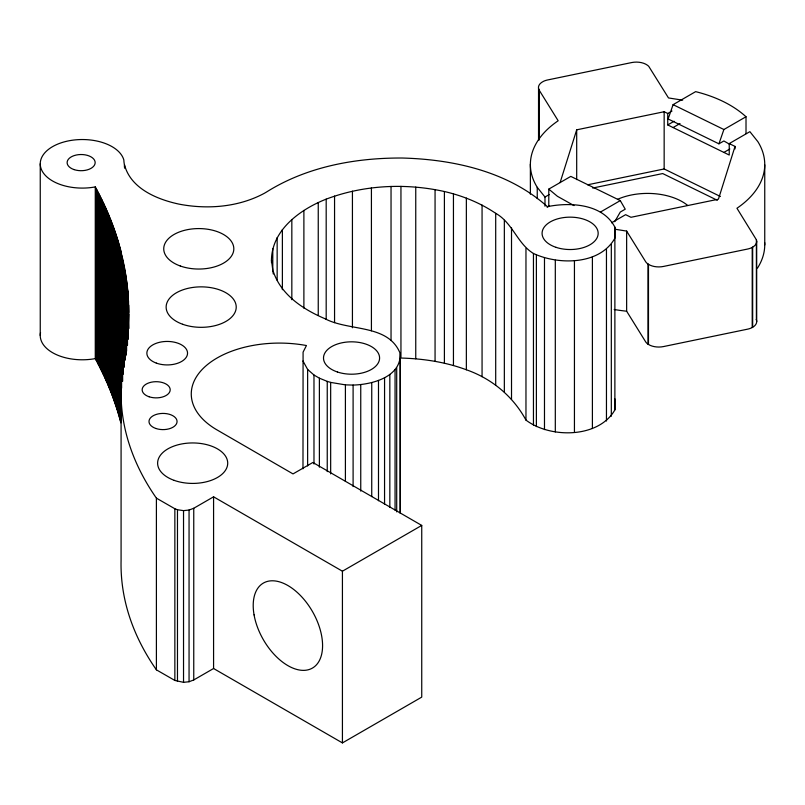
<?xml version="1.0" encoding="UTF-8"?>
<svg xmlns="http://www.w3.org/2000/svg" width="805" height="805" viewBox="0 0 805 805"><rect width="100%" height="100%" fill="white"/><g stroke="black" fill="none" stroke-linecap="round" stroke-linejoin="round"><path stroke-width="1.21" d="M40.25 335.494L40.25 163.797M95.272 186.911C106.33 207.197 115.115 228.751 120.891 251.13L120.891 422.826C115.115 400.447 106.33 378.893 95.272 358.607L95.272 186.911A42.051 24.281 0 0 1 41.679 170.086A42.051 24.281 0 0 1 73.587 140.06A42.051 24.281 0 0 1 123.849 160.034A82.744 47.777 0 0 0 124.242 163.807C129.897 188.209 156.653 199.288 178.78 204.078C207.227 209.612 238.119 207.267 263.98 193.492A82.744 47.777 0 0 0 267.411 191.459C307.49 166.575 355.599 157.79 402.228 158.022C453.678 159.41 508.106 171.475 547.39 206.654C570.433 201.975 602.754 203.826 614.879 227.141L614.879 238.2C599.856 265.107 558.6 265.197 533.453 253.474C517.424 243.784 512.544 222.703 495.699 213.325C480.183 202.82 462.593 195.746 444.4 191.51C405.348 182.916 363.689 184.939 326.186 199.137C299.621 209.602 270.329 230.924 271.486 262.621M96.037 360.006L96.037 188.31M96.781 361.405L96.781 189.718M97.526 362.814L97.526 191.117M98.25 364.212L98.25 192.516M98.975 365.621L98.975 193.925M99.689 367.03L99.689 195.333M100.404 368.438L100.404 196.742M101.098 369.847L101.098 198.151M101.792 371.256L101.792 199.56M102.466 372.665L102.466 200.968M103.141 374.084L103.141 202.387M103.805 375.492L103.805 203.796M104.459 376.911L104.459 205.215M105.113 378.33L105.113 206.633M105.747 379.749L105.747 208.052M106.381 381.168L106.381 209.471M106.995 382.586L106.995 210.89M107.608 384.015L107.608 212.319M108.212 385.434L108.212 213.738M108.806 386.863L108.816 215.166M109.4 388.282L109.4 216.595M109.973 389.711L109.973 218.014M110.547 391.139L110.547 219.443M111.11 392.568L111.11 220.872M111.664 394.007L111.664 222.311M112.207 395.436L112.207 223.74M112.74 396.865L112.74 225.169M113.264 398.304L113.264 226.608M113.787 399.733L113.787 228.046M114.29 401.172L114.29 229.475M114.793 402.611L114.793 230.914M115.286 404.05L115.286 232.353M115.769 405.489L115.769 233.792M116.242 406.928L116.242 235.231M116.705 408.366L116.705 236.67M117.168 409.805L117.168 238.119M117.611 411.254L117.611 239.558M118.053 412.693L118.053 240.997M118.486 414.142L118.486 242.446M118.909 415.591L118.909 243.895M119.321 417.03L119.321 245.334M119.724 418.479L119.724 246.783M120.126 419.928L120.126 248.232M120.509 421.377L120.509 249.681M121.082 388.694L121.082 560.391A489.259 282.464 0 0 0 156.401 669.841L174.856 680.446L183.53 682.328L189.054 681.744L193.753 679.953L213.577 668.512L342.427 742.904L421.74 697.12L421.74 525.423L312.873 462.483L293.02 473.914L217.018 429.92A88.148 50.886 0 0 1 204.239 367.412A88.148 50.886 0 0 1 306.443 345.536L303.083 352.147L302.982 468.782M121.253 387.93L120.891 251.13M121.615 388.131L121.253 252.579M121.968 380.805L121.615 254.028M122.31 381.007L121.968 255.487M122.652 381.208L122.32 256.936M122.974 373.892L122.652 258.395M123.296 374.094L122.974 259.844M123.598 366.768L123.296 261.303M123.9 366.979L123.598 262.752M124.191 367.181L123.9 264.211M124.473 359.865L124.191 265.66M124.423 167.259L124.423 164.753M124.624 168.195L124.624 165.689M124.745 360.066L124.473 267.119M125.017 360.268L124.745 268.578M125.268 355.468L125.017 270.037M125.52 355.669L125.268 271.496M125.751 355.87L125.52 272.955M125.983 354.824L125.751 274.414M126.204 350.024L125.983 275.874M126.415 350.225L126.204 277.333M126.606 351.171L126.415 278.792M126.808 344.379L126.616 280.261M126.999 344.59L126.808 281.72M127.16 345.526L126.999 283.179M127.331 345.315L127.17 284.638M127.502 345.214L127.341 286.107M127.653 337.909L127.502 287.566M127.784 338.422L127.653 289.035M127.925 338.331L127.794 290.494M128.156 339.046L127.925 291.963M128.267 338.965L128.045 293.423M128.367 337.919L128.267 296.351M128.599 328.531L128.367 297.82M128.76 328.571L128.528 300.748M156.401 669.841L156.401 498.144A489.259 282.464 0 0 1 124.171 360.751L127.643 337.375L128.85 313.94M174.856 680.446L174.856 508.75L156.401 498.144M177.472 681.443L177.472 509.756L174.856 508.75M183.53 682.328L183.53 510.632L177.472 509.756M189.054 681.744L189.054 510.048L193.753 508.267L213.577 496.816L342.427 571.208L421.74 525.423M193.753 679.953L193.753 508.267M213.577 668.512L213.577 496.816M272.784 271.265L272.784 248.715M273.298 274.002L271.486 260.116M277.151 280.17L277.151 237.566M282.384 289.689L282.384 229.536M291.833 299.702L291.833 219.493M303.888 308.174L303.888 210.427M307.631 465.954L307.631 369.455L302.982 361.002M313.98 463.992L313.98 375.019L307.631 369.455M318.247 315.349L318.247 202.558M319.384 467.162L319.384 378.179L313.98 375.019M326.186 319.444L326.186 199.137M327.243 471.619L327.243 381.379L319.384 378.179M330.664 473.893L330.664 382.405L327.243 381.379M334.558 322.654L334.558 196.078M342.427 742.904L342.427 571.208M345.405 481.37L345.405 384.871L330.664 382.405M352.429 327.766L352.429 191.157M353.103 486.582L353.103 385.072C371.84 384.589 401.132 377.203 400.256 353.616C388.443 323.66 349.169 331.62 324.828 318.649C303.203 309.422 281.026 294.912 273.298 271.496M360.751 491.1L360.751 384.579M371.417 330.785L371.417 187.917M371.739 496.605L371.749 382.566M378.491 500.73L378.491 380.413M384.559 504.262L384.569 377.686M389.831 507.281L389.831 374.446M391.039 340.575L391.039 186.418M395.064 510.149L395.064 369.787M396.704 511.889L396.704 367.774M400.186 513.167L400.186 360.268M400.256 512.775L400.256 353.616M400.95 186.347L400.95 358.044C423.168 358.638 445.457 361.988 466.357 369.767C491.734 378.622 513.147 396.372 525.967 420.109C550.379 438.624 598.739 438.302 614.879 409.896L614.879 227.141M415.752 358.768L415.752 187.072M435.062 361.294L435.062 189.598M444.4 363.206L444.4 191.51M453.446 365.53L453.446 193.834M466.357 369.767L466.357 198.07M482.064 376.73L482.064 205.034M495.699 385.021L495.699 213.325M504.343 391.985L504.343 220.298M511.517 399.501L511.517 227.805M525.967 420.109L525.967 248.413M533.453 425.171L533.453 253.474M536.382 426.61L536.382 254.913M544.482 429.608L544.482 257.912M555.309 431.913L555.309 260.216M574.438 432.345L574.438 260.649M592.4 428.522L592.4 256.825M606.457 421.015L606.457 249.319M611.317 416.225L611.317 244.529M560.099 182.604L576.692 129.826L664.155 111.734L667.737 113.485L671.984 111.04M667.737 113.485L667.737 124.936L729.239 155.033L729.239 143.582L735.025 146.419L718.432 199.197L630.979 217.29L625.626 214.673L611.559 222.794M746.014 133.62L746.014 116.745C731.936 103.976 713.934 96.218 695.651 91.639L673.091 104.66L668.13 118.969L718.935 143.823L723.886 140.966L729.843 144.397M718.935 143.823L723.886 129.525L746.014 116.745M614.708 221.707L620.283 212.057L625.233 209.189L620.283 200.606L570.795 176.396L548.789 189.105L548.789 205.969M667.737 124.936L674.097 121.263M544.985 206.191L544.985 197.034L549.292 194.548M673.091 127.552L680.024 123.547M547.138 207.237L549.292 206M600.409 212.077L620.283 200.606M729.239 143.582L749.888 131.658L757.887 141.69A117.188 67.66 0 0 1 736.957 208.254L756.388 239.779A14.017 8.09 0 0 1 756.69 241.218L756.69 241.581A14.017 8.09 0 0 1 752.665 247.145L752.212 247.397A14.017 8.09 0 0 1 747.402 249.087L663.481 266.445A14.017 8.09 0 0 1 648.478 264.332L648.055 264.06A14.017 8.09 0 0 1 645.56 261.555L626.642 231.085L614.829 229.214M723.886 152.417L729.843 148.975M626.642 231.085L626.642 311.203L645.56 341.682A14.017 8.09 0 0 0 648.055 344.188L648.478 344.46A14.017 8.09 0 0 0 663.481 346.573L747.402 329.205A14.017 8.09 0 0 0 752.212 327.524L752.665 327.273A14.017 8.09 0 0 0 756.69 321.708L756.69 241.218M587.62 184.798L664.155 168.959L720.405 196.49M592.691 188.048L662.706 173.558L717.366 200.314M183.53 510.632L189.054 510.048M345.405 384.871L353.103 385.072M682.66 100.172L668.492 97.938L648.82 66.463A14.017 8.09 0 0 0 647.834 65.537L647.462 65.245A14.017 8.09 0 0 0 631.643 62.569L547.722 79.937A14.017 8.09 0 0 0 543.878 81.154L543.385 81.386A14.017 8.09 0 0 0 538.535 88.52L538.535 139.849M574.015 205.587L557.422 196.299L548.789 189.105M673.091 104.66L723.886 129.525M538.535 88.52L538.615 88.882A14.017 8.09 0 0 0 539.048 89.939L558.167 120.76A117.188 67.66 0 0 0 537.247 187.334L544.985 197.034M756.247 319.555L756.388 319.907A14.017 8.09 0 0 1 756.69 321.346L756.69 321.708M128.72 305.145L128.85 312.471M764.75 164.844L764.75 244.972M756.388 239.779L756.388 319.907M752.665 247.145L752.665 327.273M752.212 247.397L752.212 327.524M735.025 146.419L735.025 148.905M664.155 111.734L664.155 168.959M648.478 264.332L648.478 344.46M648.055 264.06L648.055 344.188M614.879 398.837L614.879 409.896M576.692 129.826L576.692 179.596M539.249 90.281L539.249 139.114M539.048 89.939L539.048 140.02M538.615 88.882L538.615 140.211M537.247 187.334L537.247 198.604M530.374 164.17L530.374 194.216M95.272 358.607A42.051 24.281 0 0 1 40.542 332.636M764.7 242.617A117.188 67.66 0 0 1 757.485 268.095M626.642 311.203A117.188 67.66 0 0 1 614.205 309.492M617.546 199.328A49.065 28.326 0 0 1 687.53 205.305M180.3 266.002A35.048 20.236 0 0 0 233.802 249.449A35.048 20.236 0 0 0 182.222 230.975A35.048 20.236 0 0 0 180.3 266.002M182.705 324.284A35.048 20.236 0 0 0 236.207 307.731A35.048 20.236 0 0 0 184.627 289.257A35.048 20.236 0 0 0 182.705 324.284M174.182 480.374A35.048 20.236 0 0 0 227.694 463.821A35.048 20.236 0 0 0 176.104 445.346A35.048 20.236 0 0 0 174.182 480.374M156.351 363.115A20.336 11.743 0 0 0 187.525 353.647A20.336 11.743 0 0 0 157.73 342.789A20.336 11.743 0 0 0 156.351 363.115M149.116 396.774A14.017 8.09 0 0 0 170.197 389.821A14.017 8.09 0 0 0 149.227 382.757A14.017 8.09 0 0 0 149.116 396.774M155.979 428.512A14.017 8.09 0 0 0 177.06 421.548A14.017 8.09 0 0 0 156.079 414.484A14.017 8.09 0 0 0 155.979 428.512M74.08 169.603A14.017 8.09 0 0 0 95.161 162.65A14.017 8.09 0 0 0 74.191 155.586A14.017 8.09 0 0 0 74.08 169.603M337.426 372.001A28.044 16.191 0 0 0 379.588 358.084A28.044 16.191 0 0 0 337.637 343.956A28.044 16.191 0 0 0 337.426 372.001M555.993 247.326A28.044 16.191 0 0 0 598.165 233.41A28.044 16.191 0 0 0 556.215 219.282A28.044 16.191 0 0 0 555.993 247.326M254.068 614.879A49.065 28.306 60 0 0 311.414 668.613A49.065 28.306 60 0 0 298.162 593.265A49.065 28.306 60 0 0 254.068 614.879"/></g></svg>
